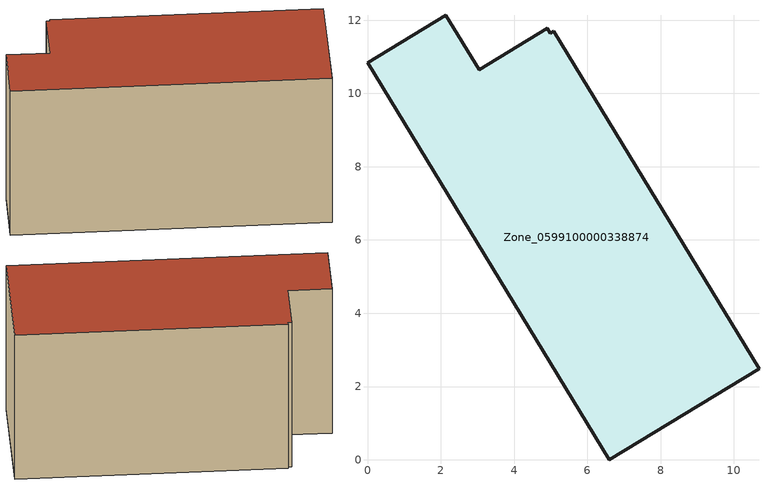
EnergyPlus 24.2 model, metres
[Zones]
Zone_0599100000338874
 floor ground (C_G): 10.69,2.48 6.6,0 0,10.84 2.14,12.13 3.05,10.64 4.91,11.78 4.99,11.65 5.08,11.7 z0
 wall outside (C_F): 2.14,12.13 0,10.84 6.6,0 10.69,2.48 5.08,11.7 4.99,11.65 4.91,11.78 3.05,10.64 2.14,12.13 z0:6.93
 roof outside (C_R): 10.69,2.48 5.08,11.7 4.99,11.65 4.91,11.78 3.05,10.64 2.14,12.13 0,10.84 6.6,0 z6.93
[BUILDING]
Pand.0599100000338874: North Axis=0; Terrain=City; Loads Convergence Tolerance Value=0.04; Temperature Convergence Tolerance Value=0.4; Solar Distribution=FullExterior; Maximum Number of Warmup Days=25; Minimum Number of Warmup Days=1
[Site:Location]
Rotterdam.The.Hague.AP_ZH_NLD Design_Conditions: Latitude=51.96; Longitude=4.45; Time Zone=1; Elevation=-4.5
[SITE:GROUNDTEMPERATURE:BUILDINGSURFACE]
18, 18, 18, 18, 18, 18, 18, 18, 18, 18, 18, 18
[MATERIAL] Thermal Absorptance=0.9; Solar Absorptance=0.7; Visible Absorptance=0.7
Name | Roughness | Thickness | Conductivity | Density | Specific Heat
G.TI.1992-2005 | MediumSmooth | 0.15 | 0.06 | 540 | 1210
F.TI.1992-2005 | Rough | 0.3 | 0.12 | 1920 | 840
R.TI.1992-2005 | MediumRough | 0.2 | 0.08 | 1500 | 1000
[CONSTRUCTION]
C_G: G.TI.1992-2005
C_F: F.TI.1992-2005
C_R: R.TI.1992-2005
[ZONE]
Zone_0599100000338874: Type=1; Multiplier=1; Ceiling Height=Autocalculate; Volume=Autocalculate; Floor Area=autocalculate; Part of Total Floor Area=Yes
[ZONEINFILTRATION:DESIGNFLOWRATE]
Infil_Zone_0599100000338874: Zone or ZoneList or Space or SpaceList=Zone_0599100000338874; Schedule=AlwaysOn; Design Flow Rate Calculation Method=Flow/Area; Flow Rate per Floor Area=0.0015; Constant Term Coefficient=1; Temperature Term Coefficient=0; Velocity Term Coefficient=0; Velocity Squared Term Coefficient=0
[HVACTEMPLATE:ZONE:IDEALLOADSAIRSYSTEM]
Zone_0599100000338874: Maximum Heating Supply Air Temperature=50; Minimum Cooling Supply Air Temperature=13; Maximum Heating Supply Air Humidity Ratio=0.0156; Minimum Cooling Supply Air Humidity Ratio=0.0077; Heating Limit=NoLimit; Cooling Limit=NoLimit; Dehumidification Control Type=ConstantSensibleHeatRatio; Cooling Sensible Heat Ratio=0.7; Dehumidification Setpoint=60; Humidification Control Type=None; Humidification Setpoint=30; Outdoor Air Method=None; Outdoor Air Flow Rate per Person=0.00944; Outdoor Air Flow Rate per Zone Floor Area=0; Outdoor Air Flow Rate per Zone=0; Demand Controlled Ventilation Type=None; Outdoor Air Economizer Type=NoEconomizer; Heat Recovery Type=None; Sensible Heat Recovery Effectiveness=0.7; Latent Heat Recovery Effectiveness=0.65
[ZONECONTROL:THERMOSTAT]
ThermostatControl_Zone_0599100000338874: Zone or ZoneList=Zone_0599100000338874; Control Type Schedule=DualSetpointControlType; Control 1=Thermostat_Zone_0599100000338874; Temperature Difference Between Cutout And Setpoint=0
[THERMOSTATSETPOINT:DUALSETPOINT]
Thermostat_Zone_0599100000338874: Heating Setpoint Temperature Schedule=HeatingSetpoint_Zone_0599100000338874; Cooling Setpoint Temperature Schedule=CoolingSetpoint_Zone_0599100000338874
[SCHEDULE:COMPACT]
HeatingSetpoint_Zone_0599100000338874: Through: 12/31, For: AllDays, Until: 24:00, 21
CoolingSetpoint_Zone_0599100000338874: Through: 12/31, For: AllDays, Until: 24:00, 24
DualSetpointControlType: Through: 12/31, For: AllDays, Until: 24:00, 4
AlwaysOn: Through: 12/31, For: AllDays, Until: 24:00, 1
